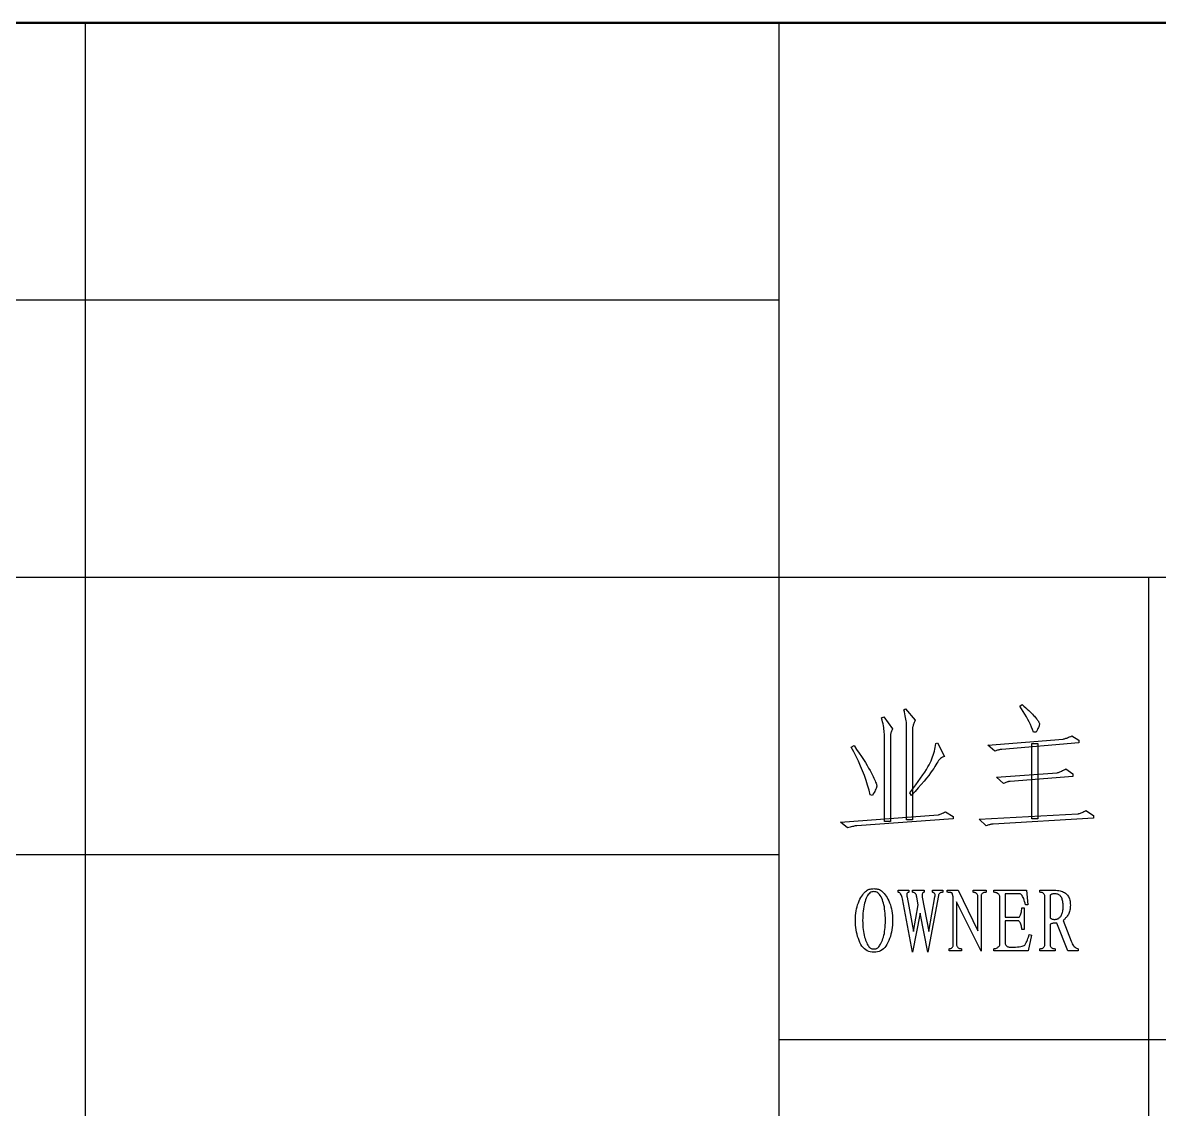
# Model space of a CAD drawing. Extents: x 0 to 420, y 0 to 297.
# Drawn here: x 286.64 to 311.22, y 23.5 to 47 of the extents above; entities that cross this region are included whole.
import ezdxf

# ---------------------------------------------------------------- set-up
doc = ezdxf.new("R2010")
doc.units = 0

msp = doc.modelspace()

# ---------------------------------------------------------------- linework, layer by layer
at = {"color": 7, "lineweight": 50}
msp.add_line((415, 47), (235, 47), dxfattribs=at)
at = {"color": 7, "lineweight": 25}
for p, q in [((288, 5), (288, 47)), ((303, 5), (303, 47)), ((303, 41), (235, 41)), ((415, 35), (235, 35)), ((311, 5), (311, 35)), ((303, 29), (235, 29)), ((363, 25), (303, 25))]:
    msp.add_line(p, q, dxfattribs=at)
for points in [[(308.629, 31.846), (308.63, 31.835), (308.629, 31.823), (308.627, 31.809), (308.623, 31.793), (308.617, 31.775), (308.609, 31.756), (308.599, 31.734), (308.587, 31.711), (308.574, 31.685), (308.558, 31.658), (308.5, 31.658), (308.48, 31.712), (308.458, 31.767), (308.434, 31.822), (308.408, 31.877), (308.38, 31.933), (308.349, 31.99), (308.317, 32.047), (308.282, 32.104), (308.245, 32.162), (308.207, 32.221), (308.254, 32.256), (308.294, 32.219), (308.333, 32.185), (308.368, 32.152), (308.401, 32.122), (308.431, 32.093), (308.458, 32.067), (308.483, 32.042), (308.505, 32.019), (308.524, 31.999), (308.541, 31.98), (308.555, 31.963), (308.569, 31.947), (308.581, 31.931), (308.591, 31.917), (308.601, 31.903), (308.609, 31.89), (308.616, 31.877), (308.621, 31.866), (308.626, 31.855)], [(305.406, 29.724), (305.277, 29.724), (305.277, 31.588), (305.276, 31.619), (305.275, 31.652), (305.272, 31.686), (305.268, 31.721), (305.262, 31.758), (305.256, 31.796), (305.248, 31.836), (305.239, 31.877), (305.23, 31.919), (305.218, 31.963), (305.265, 31.986), (305.453, 31.728), (305.444, 31.71), (305.436, 31.692), (305.429, 31.675), (305.423, 31.658), (305.418, 31.642), (305.413, 31.626), (305.41, 31.611), (305.408, 31.597), (305.406, 31.583), (305.406, 31.57), (305.406, 31.54), (305.406, 31.476), (305.406, 31.377), (305.406, 31.244), (305.406, 31.077), (305.406, 30.875), (305.406, 30.639), (305.406, 30.368), (305.406, 30.064)], [(305.757, 29.76), (305.757, 31.799), (305.757, 31.821), (305.755, 31.846), (305.752, 31.874), (305.748, 31.904), (305.743, 31.936), (305.736, 31.972), (305.729, 32.01), (305.72, 32.05), (305.71, 32.093), (305.699, 32.139), (305.734, 32.162), (305.945, 31.916), (305.934, 31.891), (305.924, 31.868), (305.915, 31.847), (305.907, 31.828), (305.901, 31.81), (305.896, 31.795), (305.892, 31.781), (305.889, 31.77), (305.887, 31.76), (305.886, 31.752), (305.886, 31.726), (305.886, 31.661), (305.886, 31.558), (305.886, 31.416), (305.886, 31.236), (305.886, 31.018), (305.886, 30.761), (305.886, 30.466), (305.886, 30.132), (305.886, 29.76)], [(309.144, 31.506), (309.157, 31.509), (309.17, 31.512), (309.186, 31.517), (309.202, 31.523), (309.22, 31.529), (309.24, 31.537), (309.261, 31.545), (309.283, 31.554), (309.307, 31.565), (309.332, 31.576), (309.484, 31.482), (309.484, 31.424), (307.82, 31.283), (307.808, 31.283), (307.795, 31.282), (307.782, 31.28), (307.767, 31.277), (307.753, 31.274), (307.737, 31.27), (307.721, 31.266), (307.704, 31.261), (307.686, 31.255), (307.668, 31.248), (307.515, 31.377)], [(304.621, 31.365), (304.677, 31.283), (304.73, 31.205), (304.779, 31.131), (304.824, 31.062), (304.865, 30.997), (304.903, 30.937), (304.936, 30.881), (304.966, 30.829), (304.991, 30.781), (305.013, 30.738), (305.032, 30.699), (305.049, 30.663), (305.064, 30.63), (305.077, 30.6), (305.088, 30.574), (305.097, 30.551), (305.104, 30.531), (305.109, 30.515), (305.112, 30.502), (305.113, 30.492), (305.112, 30.483), (305.109, 30.471), (305.104, 30.456), (305.098, 30.44), (305.089, 30.42), (305.079, 30.399), (305.067, 30.374), (305.053, 30.348), (305.037, 30.319), (305.019, 30.287), (304.972, 30.299), (304.945, 30.404), (304.915, 30.509), (304.881, 30.613), (304.845, 30.717), (304.805, 30.82), (304.763, 30.923), (304.717, 31.026), (304.669, 31.127), (304.617, 31.229), (304.562, 31.33)], [(305.863, 30.287), (305.828, 30.346), (305.893, 30.432), (305.954, 30.514), (306.01, 30.591), (306.061, 30.663), (306.108, 30.731), (306.149, 30.793), (306.186, 30.851), (306.218, 30.904), (306.245, 30.953), (306.267, 30.996), (306.286, 31.037), (306.304, 31.078), (306.32, 31.12), (306.335, 31.161), (306.348, 31.203), (306.359, 31.244), (306.369, 31.286), (306.378, 31.328), (306.385, 31.37), (306.39, 31.412), (306.425, 31.424), (306.578, 31.131), (306.557, 31.124), (306.536, 31.115), (306.514, 31.101), (306.493, 31.085), (306.472, 31.065), (306.451, 31.041), (306.43, 31.015), (306.409, 30.984), (306.388, 30.951), (306.367, 30.914), (306.343, 30.873), (306.313, 30.827), (306.277, 30.776), (306.236, 30.721), (306.188, 30.661), (306.135, 30.595), (306.076, 30.526), (306.011, 30.451), (305.94, 30.371)], [(308.464, 29.783), (308.464, 31.412), (308.593, 31.412), (308.593, 29.783)], [(309.203, 30.861), (309.355, 30.756), (309.355, 30.697), (307.996, 30.592), (307.986, 30.591), (307.975, 30.59), (307.963, 30.587), (307.951, 30.584), (307.937, 30.58), (307.923, 30.575), (307.907, 30.569), (307.891, 30.562), (307.873, 30.554), (307.855, 30.545), (307.703, 30.685), (309.015, 30.779), (309.028, 30.782), (309.042, 30.786), (309.057, 30.791), (309.073, 30.798), (309.091, 30.806), (309.111, 30.814), (309.132, 30.824), (309.154, 30.835), (309.178, 30.848)], [(306.765, 29.83), (306.765, 29.783), (304.679, 29.631), (304.669, 29.63), (304.656, 29.629), (304.642, 29.627), (304.625, 29.623), (304.606, 29.619), (304.585, 29.614), (304.562, 29.608), (304.537, 29.601), (304.51, 29.593), (304.48, 29.584), (304.328, 29.713), (306.437, 29.865), (306.447, 29.868), (306.459, 29.872), (306.472, 29.876), (306.486, 29.882), (306.502, 29.889), (306.519, 29.896), (306.537, 29.904), (306.557, 29.914), (306.578, 29.924), (306.601, 29.935)], [(307.328, 29.771), (309.461, 29.889), (309.473, 29.891), (309.486, 29.895), (309.501, 29.9), (309.517, 29.905), (309.534, 29.912), (309.552, 29.919), (309.571, 29.928), (309.592, 29.937), (309.613, 29.948), (309.636, 29.959), (309.8, 29.853), (309.8, 29.795), (307.632, 29.666), (307.62, 29.666), (307.608, 29.664), (307.594, 29.663), (307.58, 29.66), (307.565, 29.657), (307.549, 29.653), (307.533, 29.649), (307.516, 29.643), (307.499, 29.637), (307.48, 29.631)], [(304.749, 28.043), (304.768, 28.079), (304.788, 28.112), (304.808, 28.141), (304.828, 28.168), (304.847, 28.191), (304.867, 28.211), (304.887, 28.227), (304.908, 28.241), (304.928, 28.251), (304.948, 28.258), (304.968, 28.263), (304.989, 28.267), (305.009, 28.27), (305.029, 28.271), (305.05, 28.272), (305.07, 28.271), (305.09, 28.27), (305.111, 28.267), (305.131, 28.263), (305.151, 28.258), (305.171, 28.251), (305.192, 28.241), (305.212, 28.227), (305.232, 28.211), (305.253, 28.191), (305.273, 28.168), (305.293, 28.141), (305.314, 28.112), (305.334, 28.079), (305.354, 28.043), (305.374, 28.005), (305.391, 27.965), (305.406, 27.923), (305.419, 27.88), (305.43, 27.835), (305.44, 27.789), (305.447, 27.741), (305.452, 27.691), (305.455, 27.639), (305.456, 27.586), (305.455, 27.533), (305.452, 27.481), (305.447, 27.43), (305.44, 27.38), (305.43, 27.331), (305.419, 27.284), (305.406, 27.238), (305.391, 27.193), (305.374, 27.149), (305.354, 27.106), (305.333, 27.066), (305.31, 27.03), (305.284, 26.998), (305.257, 26.971), (305.227, 26.948), (305.196, 26.929), (305.162, 26.914), (305.127, 26.903), (305.089, 26.897), (305.05, 26.895), (305.01, 26.897), (304.973, 26.903), (304.937, 26.914), (304.904, 26.929), (304.873, 26.948), (304.844, 26.971), (304.817, 26.998), (304.792, 27.03), (304.769, 27.066), (304.749, 27.106), (304.73, 27.149), (304.714, 27.193), (304.699, 27.238), (304.686, 27.284), (304.676, 27.331), (304.667, 27.38), (304.66, 27.43), (304.655, 27.481), (304.652, 27.533), (304.651, 27.586), (304.652, 27.639), (304.655, 27.691), (304.66, 27.741), (304.667, 27.789), (304.676, 27.835), (304.686, 27.88), (304.699, 27.923), (304.714, 27.965), (304.73, 28.005)], [(304.807, 27.586), (304.808, 27.533), (304.81, 27.483), (304.813, 27.434), (304.817, 27.388), (304.823, 27.344), (304.83, 27.302), (304.838, 27.263), (304.847, 27.225), (304.858, 27.19), (304.87, 27.157), (304.882, 27.126), (304.895, 27.098), (304.907, 27.073), (304.919, 27.051), (304.931, 27.032), (304.943, 27.015), (304.955, 27.001), (304.967, 26.99), (304.979, 26.982), (304.991, 26.977), (305.003, 26.973), (305.014, 26.971), (305.026, 26.969), (305.038, 26.968), (305.05, 26.967), (305.061, 26.968), (305.073, 26.969), (305.085, 26.971), (305.096, 26.973), (305.108, 26.977), (305.12, 26.982), (305.132, 26.99), (305.144, 27.001), (305.156, 27.015), (305.169, 27.032), (305.181, 27.051), (305.194, 27.073), (305.207, 27.098), (305.22, 27.126), (305.233, 27.157), (305.246, 27.19), (305.257, 27.225), (305.267, 27.263), (305.276, 27.302), (305.283, 27.344), (305.289, 27.388), (305.294, 27.434), (305.297, 27.483), (305.299, 27.533), (305.3, 27.586), (305.299, 27.639), (305.297, 27.69), (305.294, 27.74), (305.289, 27.787), (305.283, 27.832), (305.276, 27.876), (305.267, 27.918), (305.257, 27.958), (305.246, 27.996), (305.233, 28.032), (305.219, 28.065), (305.205, 28.095), (305.189, 28.121), (305.172, 28.144), (305.154, 28.163), (305.135, 28.179), (305.115, 28.192), (305.094, 28.2), (305.072, 28.206), (305.05, 28.207), (305.027, 28.206), (305.005, 28.2), (304.984, 28.192), (304.965, 28.179), (304.946, 28.163), (304.929, 28.144), (304.912, 28.121), (304.897, 28.095), (304.883, 28.065), (304.87, 28.032), (304.858, 27.996), (304.847, 27.958), (304.838, 27.918), (304.83, 27.876), (304.823, 27.832), (304.817, 27.787), (304.813, 27.74), (304.81, 27.69), (304.808, 27.639)], [(306.542, 28.192), (306.525, 28.191), (306.51, 28.189), (306.497, 28.185), (306.486, 28.181), (306.475, 28.174), (306.467, 28.166), (306.46, 28.157), (306.454, 28.147), (306.45, 28.135), (306.448, 28.121), (306.214, 26.895), (306.05, 27.739), (305.885, 26.895), (305.667, 28.051), (305.66, 28.078), (305.653, 28.102), (305.645, 28.123), (305.637, 28.141), (305.628, 28.157), (305.618, 28.169), (305.608, 28.179), (305.597, 28.186), (305.585, 28.19), (305.573, 28.192), (305.573, 28.239), (305.807, 28.239), (305.807, 28.192), (305.796, 28.191), (305.786, 28.188), (305.778, 28.183), (305.771, 28.176), (305.766, 28.166), (305.763, 28.155), (305.762, 28.142), (305.762, 28.127), (305.764, 28.109), (305.768, 28.09), (305.909, 27.348), (306.01, 27.918), (305.979, 28.09), (305.975, 28.109), (305.97, 28.127), (305.964, 28.142), (305.957, 28.155), (305.948, 28.166), (305.938, 28.176), (305.927, 28.183), (305.914, 28.188), (305.901, 28.191), (305.885, 28.192), (305.885, 28.239), (306.135, 28.239), (306.135, 28.192), (306.125, 28.191), (306.116, 28.188), (306.109, 28.183), (306.103, 28.176), (306.098, 28.166), (306.095, 28.155), (306.093, 28.142), (306.093, 28.127), (306.094, 28.109), (306.096, 28.09), (306.237, 27.348), (306.37, 28.098), (306.372, 28.116), (306.373, 28.132), (306.372, 28.146), (306.369, 28.158), (306.364, 28.168), (306.358, 28.177), (306.35, 28.183), (306.34, 28.188), (306.328, 28.191), (306.315, 28.192), (306.315, 28.239), (306.542, 28.239)], [(306.768, 28.098), (306.745, 28.176), (306.738, 28.179), (306.73, 28.182), (306.722, 28.184), (306.712, 28.186), (306.702, 28.188), (306.69, 28.189), (306.678, 28.19), (306.665, 28.191), (306.651, 28.192), (306.635, 28.192), (306.635, 28.239), (306.87, 28.239), (307.3, 27.356), (307.3, 28.106), (307.296, 28.122), (307.29, 28.137), (307.284, 28.15), (307.276, 28.161), (307.266, 28.17), (307.255, 28.178), (307.243, 28.184), (307.23, 28.188), (307.214, 28.191), (307.198, 28.192), (307.198, 28.239), (307.479, 28.239), (307.479, 28.192), (307.461, 28.191), (307.445, 28.189), (307.43, 28.185), (307.417, 28.181), (307.405, 28.174), (307.395, 28.166), (307.386, 28.157), (307.379, 28.147), (307.374, 28.135), (307.37, 28.121), (307.37, 26.918), (306.839, 27.989), (306.839, 27.051), (306.843, 27.036), (306.848, 27.023), (306.855, 27.011), (306.864, 27.001), (306.874, 26.993), (306.885, 26.986), (306.899, 26.98), (306.914, 26.976), (306.93, 26.974), (306.948, 26.973), (306.948, 26.926), (306.675, 26.926), (306.675, 26.973), (306.69, 26.974), (306.703, 26.976), (306.716, 26.979), (306.727, 26.984), (306.737, 26.991), (306.746, 26.998), (306.753, 27.007), (306.76, 27.018), (306.765, 27.03), (306.768, 27.043)], [(308.331, 27.918), (308.321, 27.957), (308.311, 27.993), (308.301, 28.025), (308.29, 28.055), (308.278, 28.08), (308.266, 28.103), (308.254, 28.122), (308.241, 28.138), (308.227, 28.151), (308.214, 28.161), (307.893, 28.161), (307.893, 27.653), (307.931, 27.653), (307.968, 27.653), (308.002, 27.653), (308.035, 27.653), (308.065, 27.653), (308.094, 27.653), (308.121, 27.653), (308.146, 27.653), (308.169, 27.653), (308.19, 27.653), (308.199, 27.663), (308.208, 27.676), (308.215, 27.691), (308.223, 27.708), (308.229, 27.727), (308.235, 27.748), (308.241, 27.772), (308.245, 27.798), (308.249, 27.826), (308.253, 27.856), (308.3, 27.856), (308.3, 27.387), (308.253, 27.387), (308.249, 27.414), (308.245, 27.44), (308.24, 27.463), (308.234, 27.485), (308.227, 27.504), (308.22, 27.522), (308.212, 27.538), (308.203, 27.552), (308.193, 27.564), (308.182, 27.575), (308.146, 27.575), (308.111, 27.575), (308.078, 27.575), (308.046, 27.575), (308.016, 27.575), (307.988, 27.575), (307.962, 27.575), (307.937, 27.575), (307.914, 27.575), (307.893, 27.575), (307.893, 27.075), (307.899, 27.061), (307.905, 27.049), (307.914, 27.039), (307.923, 27.03), (307.934, 27.022), (307.947, 27.016), (307.961, 27.011), (307.976, 27.007), (307.992, 27.005), (308.01, 27.004), (308.063, 27.005), (308.111, 27.007), (308.153, 27.01), (308.192, 27.014), (308.225, 27.019), (308.254, 27.025), (308.278, 27.033), (308.298, 27.042), (308.313, 27.052), (308.323, 27.063), (308.331, 27.076), (308.339, 27.09), (308.347, 27.107), (308.355, 27.125), (308.364, 27.146), (308.373, 27.168), (308.382, 27.193), (308.391, 27.219), (308.4, 27.247), (308.409, 27.278), (308.456, 27.262), (308.385, 26.926), (307.643, 26.926), (307.643, 26.973), (307.659, 26.974), (307.674, 26.976), (307.688, 26.98), (307.702, 26.986), (307.716, 26.993), (307.729, 27.001), (307.741, 27.011), (307.753, 27.023), (307.765, 27.036), (307.776, 27.051), (307.776, 28.106), (307.769, 28.122), (307.761, 28.137), (307.751, 28.15), (307.74, 28.161), (307.727, 28.17), (307.713, 28.178), (307.698, 28.184), (307.681, 28.188), (307.663, 28.191), (307.643, 28.192), (307.643, 28.239), (308.354, 28.239), (308.378, 27.918)], [(308.862, 27.496), (308.862, 27.051), (308.866, 27.036), (308.871, 27.023), (308.878, 27.011), (308.887, 27.001), (308.897, 26.993), (308.909, 26.986), (308.922, 26.98), (308.937, 26.976), (308.953, 26.974), (308.971, 26.973), (308.971, 26.926), (308.643, 26.926), (308.643, 26.973), (308.66, 26.974), (308.675, 26.976), (308.689, 26.979), (308.701, 26.984), (308.712, 26.991), (308.721, 26.998), (308.729, 27.007), (308.736, 27.018), (308.741, 27.03), (308.745, 27.043), (308.745, 28.121), (308.741, 28.135), (308.736, 28.147), (308.729, 28.157), (308.721, 28.166), (308.712, 28.174), (308.701, 28.181), (308.689, 28.185), (308.675, 28.189), (308.66, 28.191), (308.643, 28.192), (308.643, 28.239), (308.987, 28.239), (309.019, 28.235), (309.049, 28.23), (309.077, 28.224), (309.104, 28.216), (309.129, 28.207), (309.152, 28.197), (309.173, 28.186), (309.192, 28.174), (309.21, 28.16), (309.225, 28.145), (309.239, 28.129), (309.252, 28.111), (309.263, 28.091), (309.273, 28.071), (309.281, 28.048), (309.288, 28.024), (309.293, 27.999), (309.297, 27.972), (309.299, 27.944), (309.3, 27.914), (309.299, 27.885), (309.297, 27.856), (309.294, 27.829), (309.289, 27.804), (309.283, 27.78), (309.276, 27.757), (309.267, 27.736), (309.257, 27.716), (309.246, 27.697), (309.233, 27.68), (309.22, 27.664), (309.208, 27.65), (309.197, 27.637), (309.187, 27.625), (309.177, 27.615), (309.169, 27.606), (309.161, 27.598), (309.154, 27.591), (309.148, 27.586), (309.143, 27.582), (309.315, 27.137), (309.328, 27.107), (309.341, 27.081), (309.355, 27.057), (309.37, 27.036), (309.385, 27.018), (309.401, 27.003), (309.418, 26.991), (309.435, 26.982), (309.453, 26.976), (309.471, 26.973), (309.471, 26.926), (309.245, 26.926), (309.01, 27.528), (308.987, 27.527), (308.965, 27.526), (308.945, 27.525), (308.927, 27.523), (308.911, 27.52), (308.897, 27.516), (308.885, 27.512), (308.875, 27.508), (308.868, 27.502)], [(309.096, 28.098), (309.087, 28.11), (309.076, 28.121), (309.065, 28.13), (309.053, 28.138), (309.04, 28.145), (309.026, 28.151), (309.012, 28.155), (308.996, 28.158), (308.98, 28.16), (308.964, 28.161), (308.947, 28.16), (308.932, 28.159), (308.918, 28.157), (308.906, 28.154), (308.895, 28.151), (308.886, 28.146), (308.878, 28.141), (308.871, 28.136), (308.866, 28.129), (308.862, 28.121), (308.862, 27.653), (308.866, 27.644), (308.871, 27.636), (308.877, 27.629), (308.885, 27.623), (308.893, 27.618), (308.903, 27.613), (308.915, 27.61), (308.927, 27.608), (308.941, 27.606), (308.956, 27.606), (308.973, 27.606), (308.989, 27.608), (309.004, 27.612), (309.019, 27.616), (309.033, 27.622), (309.046, 27.63), (309.059, 27.638), (309.071, 27.648), (309.082, 27.66), (309.093, 27.672), (309.102, 27.686), (309.111, 27.702), (309.118, 27.719), (309.125, 27.738), (309.131, 27.759), (309.135, 27.781), (309.139, 27.805), (309.141, 27.831), (309.143, 27.858), (309.143, 27.887), (309.143, 27.916), (309.141, 27.943), (309.139, 27.968), (309.136, 27.992), (309.132, 28.014), (309.126, 28.034), (309.12, 28.053), (309.113, 28.07), (309.105, 28.085)]]:
    msp.add_lwpolyline(points, close=True, dxfattribs=at)

doc.saveas('drawing.dxf')
